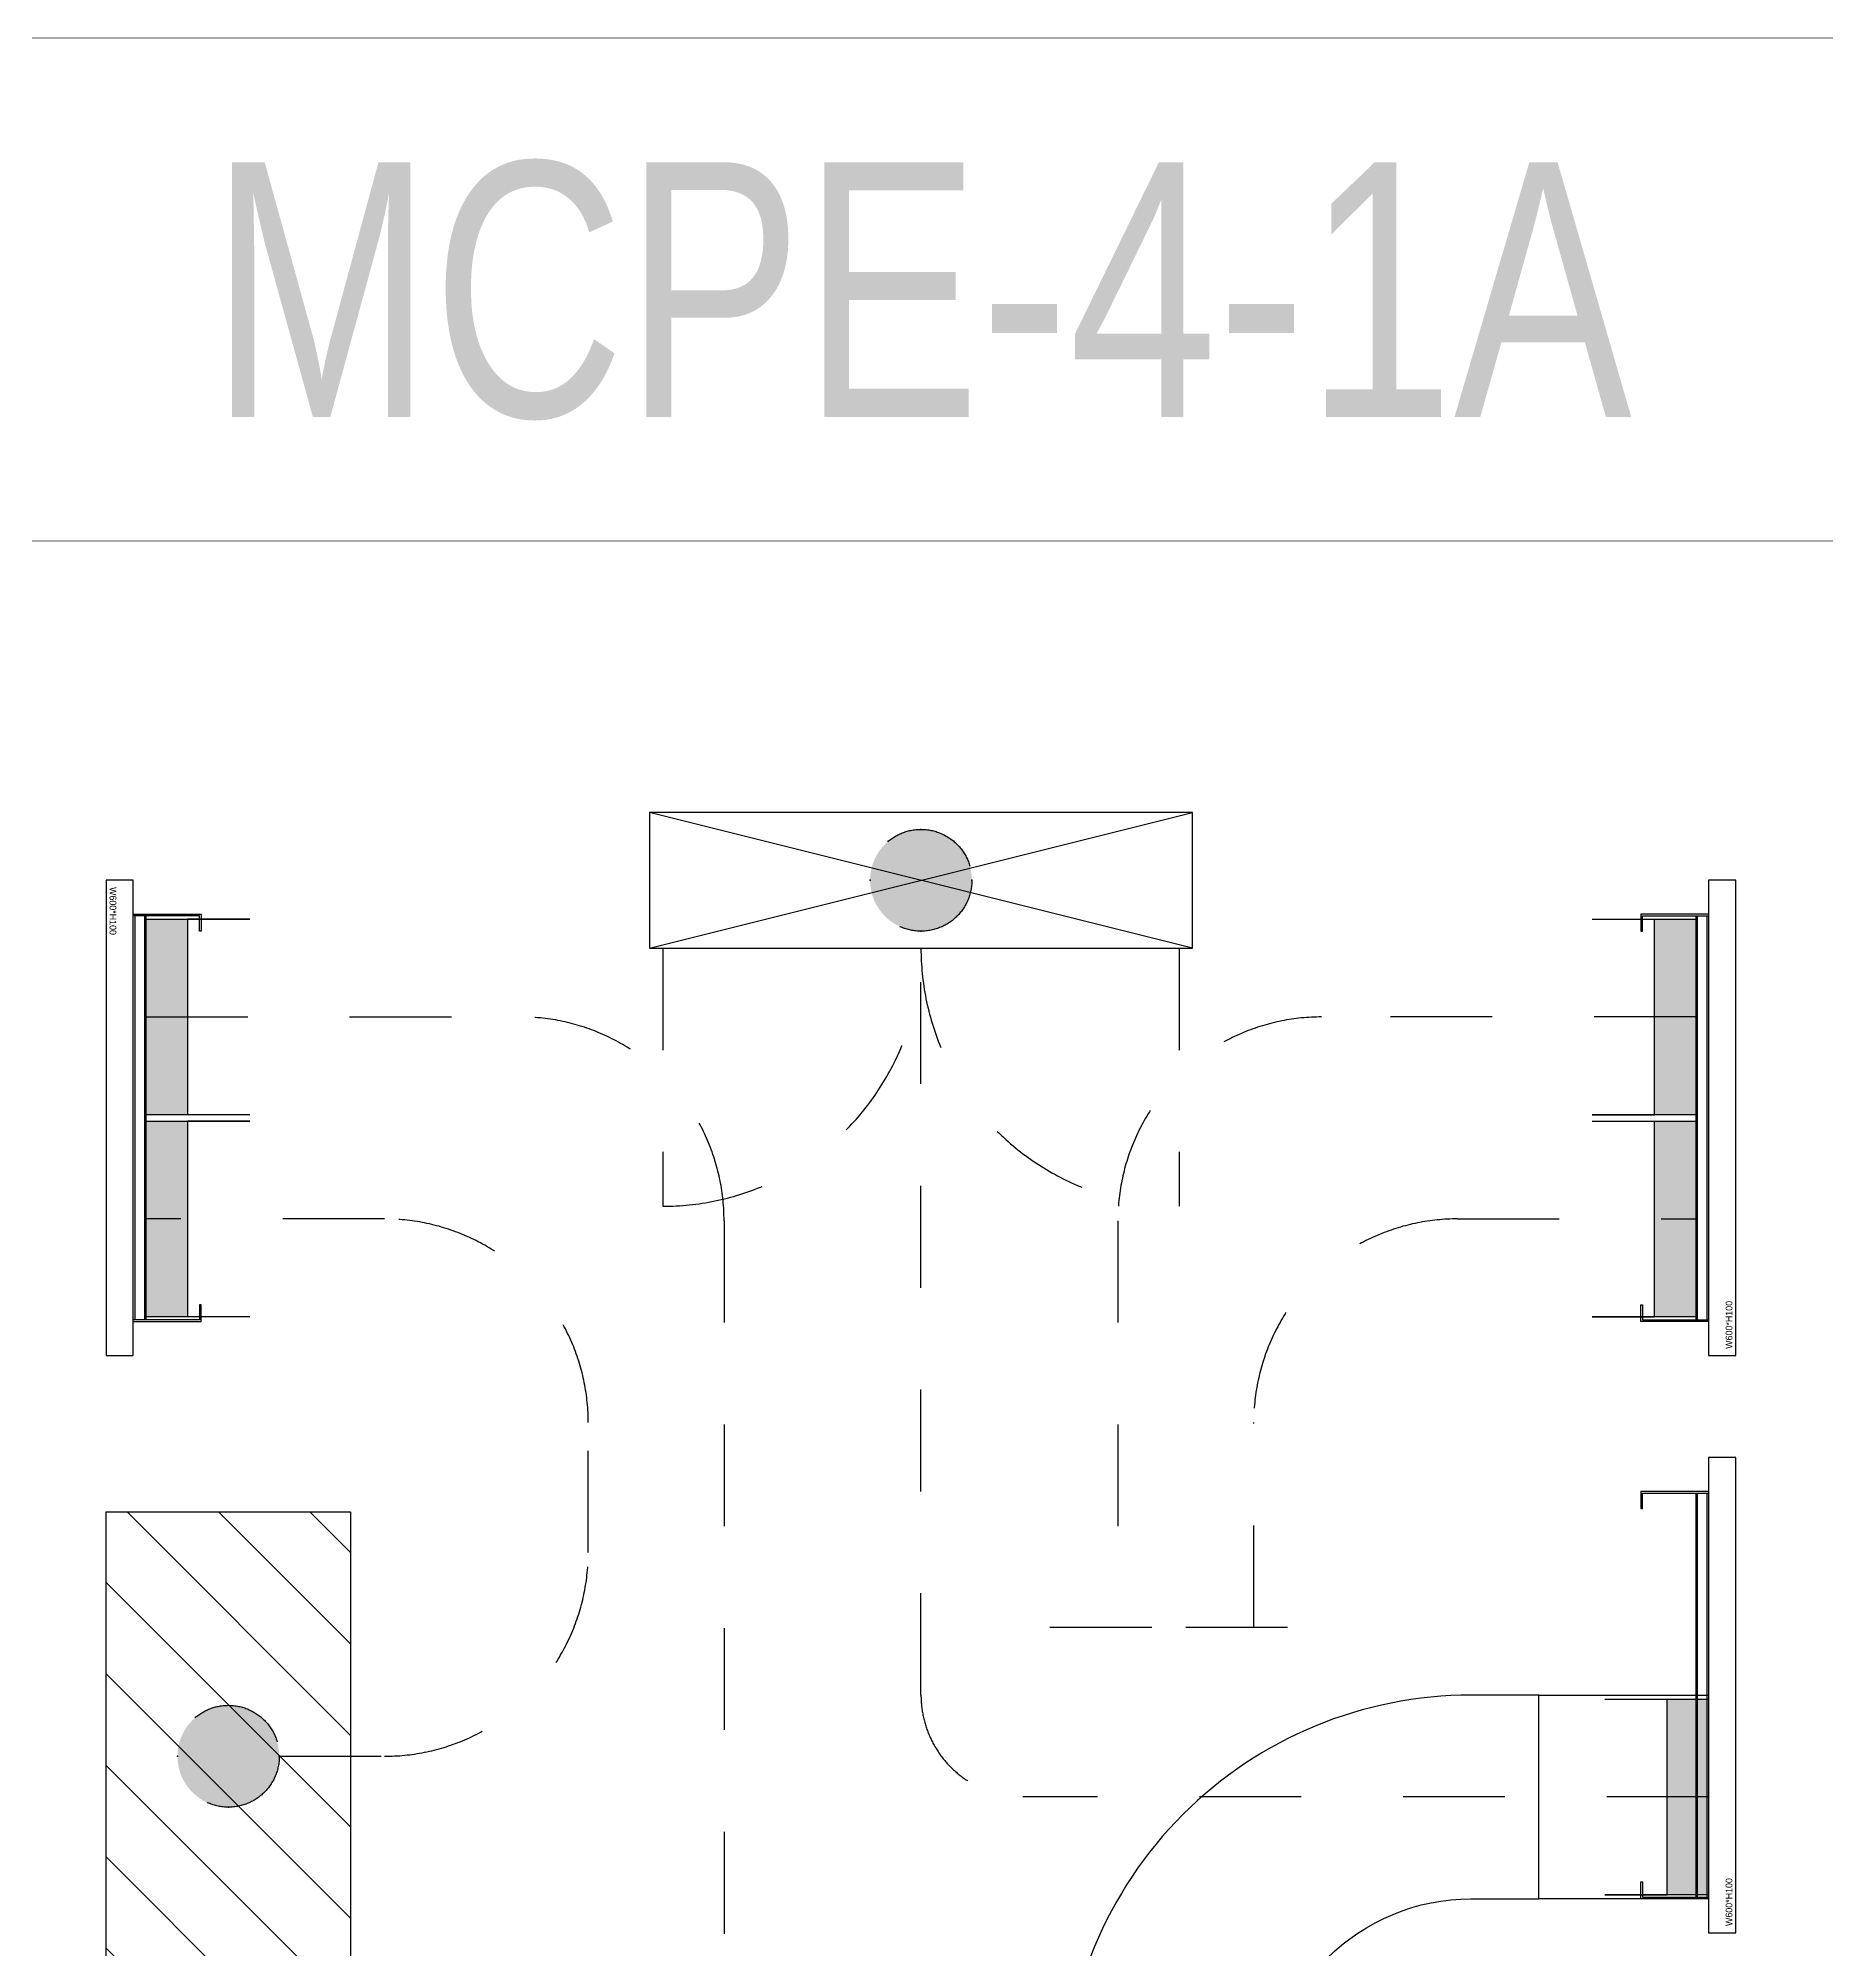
# Model space of a CAD drawing. Header units: millimetres. Extents: x -149088 to 500787, y -530175 to 1035835.
# Drawn here: x 92354 to 94988, y 482430 to 485245 of the extents above; entities that cross this region are included whole.
import ezdxf
from ezdxf.enums import TextEntityAlignment as Align

# ---------------------------------------------------------------- set-up
doc = ezdxf.new("R2010")
doc.units = ezdxf.units.MM
doc.header["$LTSCALE"] = 150
doc.linetypes.add('CONTINOUS', pattern=[0])
doc.linetypes.add('D1', pattern=[3, 1, -1, 1])
for name, color, linetype in [('------01 Distribution Panel', 3, 'Continuous'), ('------01 Motor Control Panel or Center', 4, 'Continuous'), ('-----00 LV_CABLE', 2, 'Continuous'), ('-----26 Electrical Cable Tray', 200, 'Continuous'), ('-----26 Electrical Cable Tray_건물(UPS)', 100, 'Continuous'), ('-----26 Electrical Cable Tray_건물(일반)', 20, 'Continuous')]:
    doc.layers.add(name, color=color, linetype=linetype)
doc.styles.add('ELEC', font='')
doc.styles.get('ELEC').set_extended_font_data('Dotum')

# ---------------------------------------------------------------- blocks, each defined once
blk = doc.blocks.new('A02')
h = blk.add_hatch()
h.set_pattern_fill('ANSI31', color=256, scale=25, style=0)
h.set_pattern_definition([(45, (-2000, -19200), (-56.1266, 56.1266), [])])
h.paths.add_polyline_path([(-300, 300), (-300, 0), (300, 0), (300, 300)])
blk.add_lwpolyline([(300, 0), (-300, 0), (-300, 300), (300, 300)], close=True)
blk = doc.blocks.new('*U10')
at = {"linetype": 'Continuous', "ltscale": 0.1}
for p, q in [((-250, 56.6), (-250, 58.6)), ((-200, 56.6), (-200, 58.6)), ((-150, 56.6), (-150, 58.6)), ((-100, 56.6), (-100, 58.6)), ((-50, 56.6), (-50, 58.6)), ((0, 56.6), (0, 58.6)), ((50, 56.6), (50, 58.6)), ((100, 56.6), (100, 58.6)), ((150, 56.6), (150, 58.6)), ((200, 56.6), (200, 58.6)), ((250, 56.6), (250, 58.6))]:
    blk.add_line(p, q, dxfattribs=at)
for points in [[(-300, 40), (-300, 140), (-275, 140), (-275, 137.4), (-297.4, 137.4), (-297.4, 40)], [(300, 40), (300, 140), (275, 140), (275, 137.4), (297.4, 137.4), (297.4, 40)], [(-297.4, 58.6), (297.4, 58.6)], [(-297.4, 56.6), (297.4, 56.6)], [(297.4, 42.6), (-297.4, 42.6)]]:
    blk.add_lwpolyline(points, dxfattribs=at)
blk.add_lwpolyline([(350, 0), (350, 40), (-350, 40), (-350, 0)], close=True, dxfattribs=at)
at = {"linetype": 'Continuous', "ltscale": 0.1, "style": 'ELEC'}
blk.add_text('W600*H100', height=10, dxfattribs=at).set_placement((-340, 10), align=Align.MIDDLE_LEFT)
blk = doc.blocks.new('O08')
blk.add_hatch(color=256).paths.add_polyline_path([(120, 51), (-120, 51), (-120, 0), (120, 0)])
blk.add_lwpolyline([(120, 127.5), (120, 0), (-120, 0), (-120, 127.5), (-120, 51), (120, 51)])
blk = doc.blocks.new('11')
at = {"linetype": 'D1'}
h = blk.add_hatch(color=256, dxfattribs=at)
edge = h.paths.add_edge_path()
edge.add_arc((0, 0), 75, 0, 360)
blk.add_circle((0, 0), 75, dxfattribs=at)
for p in [(0, 75), (-75, 0), (75, 0), (0, -75)]:
    blk.add_point(p, dxfattribs=at)
blk = doc.blocks.new('*U27')
at = {"color": 0}
blk.add_lwpolyline([(0, 0), (-100, 0, -0.414214), (-400, 300), (-400, 400), (-700, 400), (-700, 300, 0.414214), (-100, -300), (0, -300)], format="xyb", close=True, dxfattribs=at)
at = {"color": 0, "style": 'ELEC'}
blk.add_text('W:300(ELBOW 90)', height=10, dxfattribs=at).set_placement((-5, -290), align=Align.MIDDLE_RIGHT)
blk = doc.blocks.new('MCP_EQUIPMENT-2')
for p, q in [((200, 400), (0, -400)), ((200, -400), (0, 400))]:
    blk.add_line(p, q)
at = {"color": 1, "linetype": 'D1'}
for p, q in [((200, 380), (580, 380)), ((200, -380), (580, -380))]:
    blk.add_line(p, q, dxfattribs=at)
blk.add_lwpolyline([(200, 400), (0, 400), (0, -400), (200, -400)], close=True)
for centre, start, end in [((200, 380), 270, 0), ((200, -380), 0, 90)]:
    blk.add_arc(centre, 380, start, end, dxfattribs=at)

msp = doc.modelspace()

# ---------------------------------------------------------------- linework, layer by layer
at = {"layer": '------01 Motor Control Panel or Center', "linetype": 'CONTINOUS', "elevation": 0}
msp.add_lwpolyline([(95405.1, 485245), (95405.1, 484505), (91902, 484505), (91902, 485245)], close=True, dxfattribs=at)
at = {"layer": '-----00 LV_CABLE', "linetype": 'D1'}
for points in [[(94813.6, 482655), (93803.6, 482655, -0.414214), (93653.6, 482805), (93653.6, 483930)], [(92512.2, 483803.7), (93063.6, 483803.7, -0.414214), (93363.6, 483503.7), (93363.6, 481515, -0.414214), (93063.6, 481215), (92708.6, 481215)], [(92708.6, 482715), (92863.6, 482715, 0.414214), (93163.6, 483015), (93163.6, 483206.3, 0.414214), (92863.6, 483506.3), (92512.2, 483506.3)]]:
    msp.add_lwpolyline(points, format="xyb", dxfattribs=at)
at = {"layer": '-----00 LV_CABLE', "linetype": 'D1', "elevation": 0}
for points in [[(94795, 483803.7), (94243.6, 483803.7, 0.414214), (93943.6, 483503.7), (93943.6, 482905)], [(94143.6, 482905), (94143.6, 483206.3, -0.414214), (94443.6, 483506.3), (94795, 483506.3)]]:
    msp.add_lwpolyline(points, format="xyb", dxfattribs=at)
for points in [[(93843.6, 482905), (94043.6, 482905)], [(94043.6, 482905), (94243.6, 482905)]]:
    msp.add_lwpolyline(points, dxfattribs=at)
at = {"layer": '-----26 Electrical Cable Tray'}
msp.add_lwpolyline([(94813.6, 482805), (94813.6, 482505), (94563.6, 482505), (94563.6, 482805)], close=True, dxfattribs=at)

# ---------------------------------------------------------------- block references
at = {"layer": '------01 Distribution Panel', "xscale": 1.2, "yscale": 1.2, "zscale": 1.2, "rotation": 270}
msp.add_blockref('A02', (92453.6, 482715), dxfattribs=at)
at = {"layer": '------01 Motor Control Panel or Center', "rotation": 270}
msp.add_blockref('MCP_EQUIPMENT-2', (93653.6, 484105), dxfattribs=at)
at = {"layer": '-----00 LV_CABLE', "linetype": 'D1'}
for p in [(93653.6, 484005), (93653.6, 484005), (92633.6, 482715), (92633.6, 482715)]:
    msp.add_blockref('11', p, dxfattribs=at)
at = {"layer": '-----00 LV_CABLE', "linetype": 'D1', "xscale": 1.2, "yscale": 1.2, "zscale": 1.2}
for p, rotation in [((92512.2, 483803.7), 270), ((92512.2, 483803.7), 270), ((94795, 483803.7), 89.99999999999999), ((94795, 483803.7), 89.99999999999999), ((92512.2, 483506.3), 270), ((92512.2, 483506.3), 270), ((94795, 483506.3), 89.99999999999999), ((94795, 483506.3), 89.99999999999999), ((94813.6, 482655), 89.99999999999999)]:
    msp.add_blockref('O08', p, dxfattribs=dict(at, rotation=rotation))
at = {"layer": '-----26 Electrical Cable Tray'}
for name, p, rotation in [('*U10', (94853.6, 482805), 89.99999999999999), ('*U27', (94163.6, 482105), 270)]:
    msp.add_blockref(name, p, dxfattribs=dict(at, rotation=rotation))
at = {"layer": '-----26 Electrical Cable Tray_건물(UPS)', "rotation": 89.99999999999999}
msp.add_blockref('*U10', (94853.6, 483655), dxfattribs=at)
at = {"layer": '-----26 Electrical Cable Tray_건물(일반)', "rotation": 270}
msp.add_blockref('*U10', (92453.6, 483655), dxfattribs=at)

# ---------------------------------------------------------------- next in the draw order: wipeouts: each hides what was drawn before it
msp.add_wipeout([(91902, 485245), (95405.1, 485245), (95405.1, 484505), (91902, 484505)]).dxf.layer = '------01 Motor Control Panel or Center'

# ---------------------------------------------------------------- next in the draw order: texts
at = {"layer": '------01 Motor Control Panel or Center', "linetype": 'CONTINOUS', "style": 'ELEC', "width": 0.8}
msp.add_text('MCPE-4-1A', height=375, dxfattribs=at).set_placement((93653.6, 484875), align=Align.MIDDLE)

doc.saveas('drawing.dxf')
